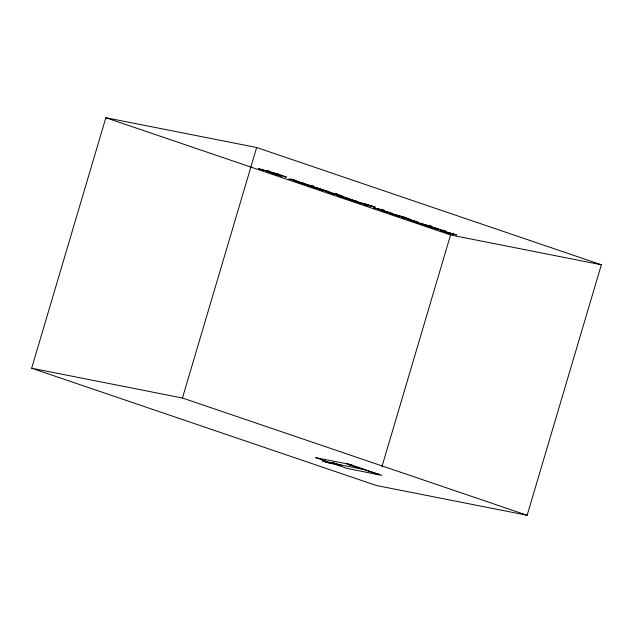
<?xml version="1.0" encoding="UTF-8"?>
<svg xmlns="http://www.w3.org/2000/svg" width="633" height="633" viewBox="0 0 633 633"><rect width="100%" height="100%" fill="white"/><g stroke="black" fill="none" stroke-linecap="round" stroke-linejoin="round"><path stroke-width="0.95" d="M31.65 368.232L105.853 117.73L256.65 147.505L601.35 264.768L527.147 515.27L376.35 485.495L31.65 368.232L182.446 398.015L527.147 515.27M182.446 398.015L256.65 147.505M381.952 466.592L450.554 234.985L601.35 264.768M332.214 462.636L331.36 462.549L341.377 465.556L332.214 462.636L340.522 465.469M349.005 464.717L352.921 465.753L347.913 464.25L352.771 465.461M326.778 461.663L322.07 460.737L333.702 464.021M331.51 462.699L335.688 463.522M325.528 461.916L363.223 469.354M337.049 464.582L341.227 465.405M374.617 473.437L378.542 474.465L373.525 472.962L378.392 474.18M304.813 184.306L313.762 186.316L302.297 183.602L304.908 184.48M105.853 117.73L450.554 234.985M346.955 463.823L379.499 474.892M323.954 461.109L330.877 463.459M432.323 227.429L433.573 227.943L428.691 226.385L435.528 228.529L424.094 225.047C429.134 225.657 449.477 232.414 431.54 227.01M296.236 181.323L303.99 183.475L296.236 181.323M382.554 210.694L390.316 212.838L382.554 210.694M267.901 171.385L267.862 171.891L270.006 172.619L269.887 171.931L278.631 174.281L269.65 171.717L269.745 171.258L267.632 170.538L267.68 171.179L258.493 168.702L267.901 171.385M321.129 189.172L314.316 187.091L318.739 188.792L315.859 188.175L307.306 185.311L321.129 189.172M356.632 201.357L350.737 199.545L356.632 201.357M416.546 221.74L410.651 219.928L416.546 221.74M338.845 195.795L346.283 197.844L338.845 195.795M281.281 176.124L271.201 173.031L279.43 175.594L276.471 174.146L279.208 174.684L286.504 177.169L283.639 176.457C288.411 177.501 272.127 172.342 281.281 176.124M294.4 180.729L299.82 182.723L305.842 184.068L294.4 180.729M380.726 210.101L386.146 212.095L392.167 213.44L380.726 210.101M319.182 189.18L330.236 192.369L324.903 190.422L321.849 189.639L328.329 191.728L319.182 189.18M294.377 180.089L291.299 179.084L293.19 179.796L288.877 179.044L296.98 180.872L294.337 180.128M407.106 218.44L404.028 217.436L405.919 218.148L401.607 217.388L409.717 219.224L407.066 218.48M390.862 213.543L397.302 215.924L406.251 217.689L390.862 213.543M363.516 203.628L372.378 206.318L363.516 203.628M337.033 195.201L342.588 197.211L339.264 196.554L340.87 197.1L349.938 198.889L337.033 195.201M392.737 214.112L400.183 216.217L392.737 214.112M347.24 198.659L352.407 200.614L358.484 201.982L347.24 198.659M407.161 219.042L412.328 220.996L418.397 222.365L407.161 219.042M312.045 186.64L316.777 188.207L312.045 186.64M361.791 203.019L362.116 203.328L355.382 201.666L368.319 205.519L364.497 204.768L366.27 205.369L375.187 207.133L361.791 203.019M315.843 457.699L347.224 468.452L381.849 475.359L349.313 464.282L315.843 457.699M325.046 461.528L329.92 463.04L325.046 461.528M444.382 230.871L440.592 230.657L453.639 234.02L446.075 232.517L447.768 233.094L456.686 234.859L442.839 231.219L446.645 231.441L444.129 230.578L435.203 228.822L444.382 230.871M333.963 193.453L327.49 192.179L335.593 194.007L333.963 193.453M336.408 193.935L335.166 193.69L338.038 194.489L336.408 193.935M340.451 195.312L331.526 193.548L342.057 195.858L340.451 195.312M374.245 207.956L373.383 207.79L384.848 210.504L374.245 207.956M423.493 224.486L421.048 224.003L431.508 226.29L424.79 224.739L421.38 223.188L422.599 223.955L414.67 221.835L423.493 224.486"/></g></svg>
